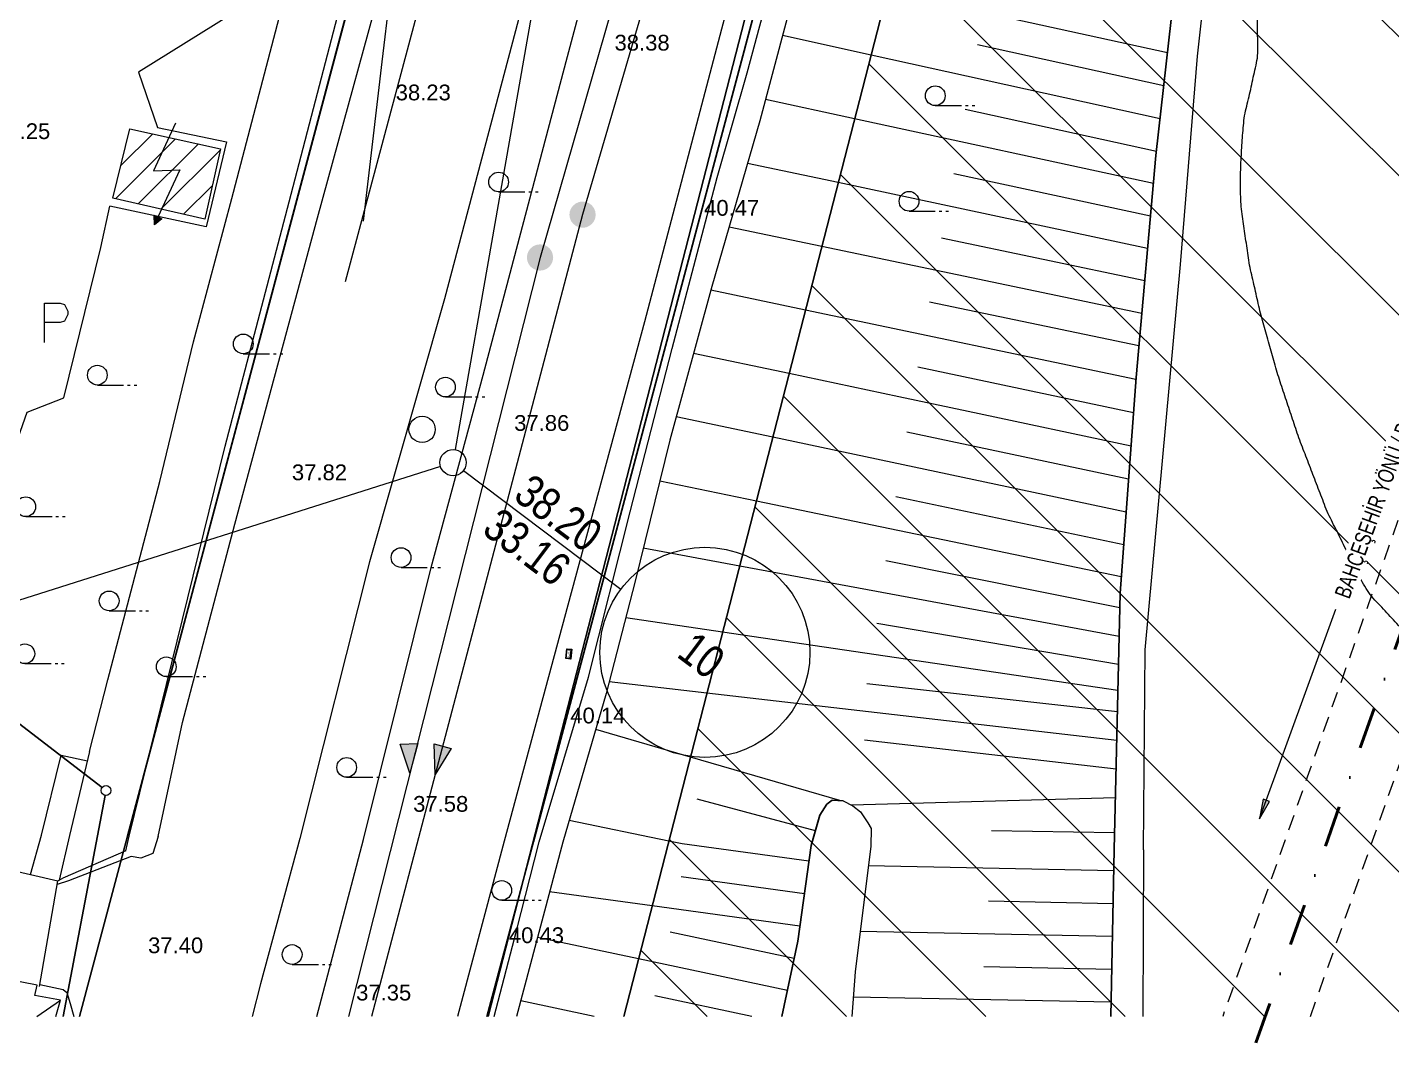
# Model space of a CAD drawing. Header units: centimetres. Extents: x -38353 to 28366, y -42745 to 17597.
# Drawn here: x -23428 to -13041, y -33919 to -26186 of the extents above; entities that cross this region are included whole.
import ezdxf

# ---------------------------------------------------------------- set-up
doc = ezdxf.new("R2010")
doc.units = ezdxf.units.CM
doc.header["$LTSCALE"] = 500
for name, pattern in [('Dash dot', [1.5875, 0.635, -0.47625, 0, -0.47625]), ('IMPORT-DGN Style 3', [17.857162, 12.755116, -5.102046]), ('Overhead', [0.396875, 0.238125, -0.15875])]:
    doc.linetypes.add(name, pattern=pattern)
for name, color, linetype, lineweight in [('2013_halihazir_BÖLGEPARKI_HİLAL_dwg-1', 9, 'Continuous', 9), ('A-DETL-GENF-2', 250, 'Continuous', 9), ('A-DETL-MBND-1', 5, 'Overhead', 9), ('A-DETL-WIDE', 214, 'Continuous', 25), ('A-GENM-1', 13, 'Overhead', 9), ('Ada_Siniri-1', 254, 'Continuous', 25), ('B_Acık_Otopark-1', 9, 'Continuous', 9), ('B_Kapi-1', 9, 'Continuous', 9), ('B_Sundurma-1', 9, 'Continuous', 9), ('B_Trafo-1', 9, 'Continuous', 9), ('BÖLGEPARKI SONN ALTLIK_dwg-1', 221, 'Continuous', 9), ('Egri_1m-1', 9, 'Continuous', 9), ('G-ANNO-TEXT-1', 250, 'Continuous', 9), ('G-ANNO-TEXT-2', 7, 'Continuous', 9), ('Gaz_Celik_8_inc-1', 221, 'IMPORT-DGN Style 3', 9), ('Gaz_Katotik_test_noktasi-1', 170, 'Continuous', 9), ('Gaz_Katotik_test_noktasi-2', 5, 'Continuous', 9), ('ISKABIS_ATIKSU_BACA', 10, 'Continuous', 9), ('ISKABIS_ATIKSU_S_AKISYONU-1', 250, 'Continuous', 9), ('ISKABIS_ATIKSU_SEBEKE', 10, 'Continuous', 9), ('ISKABIS_ICMESUYU_AKISYONU', 250, 'Continuous', 9), ('ISKABIS_ICMESUYU_BORUAB-1', 132, 'Continuous', 9), ('ISKABIS_Kanal-1', 4, 'Continuous', 9), ('ISKABIS_Kanal_Akarkotu-1', 4, 'Continuous', 9), ('ISKABIS_Kanal_Baca-1', 4, 'Continuous', 9), ('ISKABIS_Kanal_BacaNo-1', 4, 'Continuous', 9), ('ISKABIS_Kanal_Bilgi-1', 4, 'Continuous', 9), ('ISKABIS_Kanal_ZeminKotu-1', 4, 'Continuous', 9), ('ISKABIS_YSUYU_ANATOPLAYICI-1', 114, 'Continuous', 9), ('ISKABIS_YSUYU_BACA-1', 114, 'Continuous', 9), ('S-GRID-1', 1, 'Dash dot', 50), ('S_Otopark-1', 9, 'Continuous', 9), ('S_Serare-1', 9, 'Continuous', 9), ('S_Tek_Agac-1', 9, 'Continuous', 9), ('Sev_Sevalti-1', 9, 'Continuous', 9), ('Sev_Sevustu-1', 254, 'Continuous', 25), ('Sev_Tarama-1', 9, 'Continuous', 9), ('Sinir_Duvar_tek_tarafa_ait-1', 9, 'Continuous', 9), ('Sinir_Ist_Duvari-1', 9, 'Continuous', 9), ('Sinir_Mulkiyet-1', 9, 'Continuous', 9), ('Y_Kot_Noktasi-1', 5, 'Continuous', 9), ('Yol_Kaldirim_kenari_bordurtasi-1', 9, 'Continuous', 9), ('Yol_Sose-1', 9, 'Continuous', 9)]:
    doc.layers.add(name, color=color, linetype=linetype, lineweight=lineweight)
doc.styles.add('Arial_2', font='arial.ttf', dxfattribs={"height": 120})
doc.styles.add('Arial_4', font='arial.ttf', dxfattribs={"width": 1.276325, "height": 0.012598})
doc.styles.add('Arial_7', font='arial.ttf', dxfattribs={"width": 0.8, "height": 0.25})
doc.styles.add('Swis721 LtCn BT_1', font='swisscl.ttf', dxfattribs={"height": 122.496148})

# ---------------------------------------------------------------- blocks, each defined once
blk = doc.blocks.new('Generic Models 1 - Generic Models 2-1320589-VAZİYET PLANI')
at = {"layer": 'A-DETL-MBND-1'}
for p, q in [((-12002, -27136), (-14328, -33720)), ((-13660, -33720), (-11408, -27345))]:
    blk.add_line(p, q, dxfattribs=at)
blk = doc.blocks.new('2013_halihazir_BÖLGEPARKI_HİLAL_dwg_11424_3-2117006-VAZİYET PLANI')
at = {"layer": 'S_Tek_Agac-1'}
for p, q in [((0, -75), (200, -75)), ((230, -75), (250, -75)), ((280, -75), (300, -75))]:
    blk.add_line(p, q, dxfattribs=at)
blk.add_circle((0, 0), 75, dxfattribs=at)
blk = doc.blocks.new('2013_halihazir_BÖLGEPARKI_HİLAL_dwg_10824_11-2117008-VAZİYET PLANI')
at = {"layer": 'S_Serare-1'}
blk.add_hatch(color=256, dxfattribs=at).paths.add_polyline_path([(-106, -381), (-106, -308), (-47, -337)], flags=0)
for p, q in [((-106, -381), (-106, -308)), ((-106, -308), (-47, -337)), ((-47, -337), (-106, -381))]:
    blk.add_line(p, q, dxfattribs=at)
at = {"layer": 'S_Serare-1', "flags": 128}
blk.add_lwpolyline([(79, 388), (-100, 30), (100, 30), (-77, -325)], dxfattribs=at)
blk = doc.blocks.new('2013_halihazir_BÖLGEPARKI_HİLAL_dwg_11219_2-2117023-VAZİYET PLANI')
at = {"layer": 'S_Otopark-1', "flags": 128}
blk.add_lwpolyline([(0, 0), (0, 3), (1.17, 3), (1.52, 2.88), (1.76, 2.39), (1.76, 2.13), (1.52, 1.62), (1.17, 1.52), (0, 1.52)], dxfattribs=at)
blk = doc.blocks.new('2013_halihazir_BÖLGEPARKI_HİLAL_dwg-2116511-VAZİYET PLANI')
at = {"layer": 'Ada_Siniri-1'}
blk.add_line((-22296, -32477), (-20455, -25560), dxfattribs=at)
at = {"layer": 'Ada_Siniri-1', "flags": 128}
blk.add_lwpolyline([(-15334, -21470), (-15641, -21778), (-17021, -24311), (-19205, -32519)], dxfattribs=at)
at = {"layer": 'B_Acık_Otopark-1', "flags": 128}
for points in [[(-21150, -25314), (-21172, -25395), (-21391, -26147), (-22212, -26659)], [(-23687, -31980), (-23685, -31971), (-23323, -31729), (-23150, -31006), (-23402, -30668), (-23184, -30446), (-23529, -29998), (-23449, -29807), (-23215, -29690), (-23059, -29248), (-22781, -29138), (-22499, -27995), (-22431, -27678)]]:
    blk.add_lwpolyline(points, dxfattribs=at)
at = {"layer": 'B_Kapi-1'}
blk.add_line((-22965, -33622), (-22827, -32817), dxfattribs=at)
at = {"layer": 'B_Sundurma-1'}
blk.add_line((-22986, -33851), (-22806, -33727), dxfattribs=at)
at = {"layer": 'B_Sundurma-1', "flags": 128}
blk.add_lwpolyline([(-22842, -33851), (-22806, -33727), (-23001, -33691), (-22982, -33612), (-23203, -33568), (-23270, -33851)], dxfattribs=at)
at = {"layer": 'B_Trafo-1'}
for p, q in [((-22385, -27621), (-21930, -27166)), ((-22345, -27369), (-22103, -27127)), ((-22213, -27661), (-21756, -27204)), ((-22041, -27701), (-21588, -27249)), ((-21869, -27741), (-21649, -27521))]:
    blk.add_line(p, q, dxfattribs=at)
at = {"layer": 'B_Trafo-1', "flags": 128}
blk.add_lwpolyline([(-22277, -27089), (-21587, -27242), (-21706, -27779), (-22406, -27617)], close=True, dxfattribs=at)
at = {"layer": 'Egri_1m-1'}
for points in [[(-13692, -26382), (-13692, -26332), (-13693, -26282), (-13694, -26232)], [(-13692, -26532), (-13688, -26482), (-13691, -26432), (-13692, -26382)], [(-13721, -26679), (-13711, -26631), (-13697, -26582), (-13692, -26532)], [(-13753, -26826), (-13742, -26777), (-13732, -26728), (-13721, -26679)], [(-13788, -26972), (-13778, -26923), (-13764, -26875), (-13753, -26826)], [(-13805, -27121), (-13801, -27071), (-13797, -27021), (-13788, -26972)], [(-13815, -27271), (-13813, -27221), (-13809, -27171), (-13805, -27121)], [(-13822, -27420), (-13820, -27371), (-13818, -27321), (-13815, -27271)], [(-13792, -27869), (-13800, -27819), (-13807, -27770), (-13813, -27720)], [(-13770, -28017), (-13777, -27968), (-13785, -27918), (-13792, -27869)], [(-13746, -28165), (-13757, -28116), (-13762, -28067), (-13770, -28017)], [(-13641, -28603), (-13655, -28555), (-13667, -28506), (-13679, -28458)], [(-13515, -29035), (-13531, -28987), (-13544, -28939), (-13558, -28891)], [(-13372, -29462), (-13390, -29415), (-13404, -29367), (-13420, -29319)], [(-13155, -30021), (-13177, -29976), (-13192, -29928), (-13210, -29881)], [(-12886, -30557), (-12911, -30513), (-12934, -30469), (-12956, -30424)], [(-12799, -30679), (-12833, -30642), (-12862, -30601), (-12886, -30557)], [(-12696, -30789), (-12730, -30752), (-12765, -30716), (-12799, -30679)], [(-12595, -30899), (-12629, -30862), (-12663, -30826), (-12696, -30789)]]:
    blk.add_open_spline(points, degree=3, dxfattribs=at)
for points, knots in [([(-13813, -27720), (-13819, -27670), (-13821, -27620), (-13822, -27570), (-13823, -27520), (-13823, -27470), (-13822, -27420)], [0.64146201, 0.64146201, 0.64146201, 0.64146201, 0.64919047, 0.64919047, 0.64919047, 0.65691893, 0.65691893, 0.65691893, 0.65691893]), ([(-13679, -28458), (-13690, -28409), (-13701, -28360), (-13712, -28311), (-13723, -28263), (-13734, -28214), (-13746, -28165)], [0.60281972, 0.60281972, 0.60281972, 0.60281972, 0.61054818, 0.61054818, 0.61054818, 0.61827664, 0.61827664, 0.61827664, 0.61827664]), ([(-13558, -28891), (-13572, -28843), (-13586, -28795), (-13600, -28747), (-13614, -28699), (-13627, -28651), (-13641, -28603)], [0.57963435, 0.57963435, 0.57963435, 0.57963435, 0.58736281, 0.58736281, 0.58736281, 0.59509126, 0.59509126, 0.59509126, 0.59509126]), ([(-13420, -29319), (-13436, -29272), (-13452, -29224), (-13467, -29177), (-13483, -29130), (-13499, -29082), (-13515, -29035)], [0.55644897, 0.55644897, 0.55644897, 0.55644897, 0.56417743, 0.56417743, 0.56417743, 0.57190589, 0.57190589, 0.57190589, 0.57190589]), ([(-13210, -29881), (-13228, -29835), (-13246, -29788), (-13264, -29741), (-13282, -29695), (-13300, -29648), (-13318, -29601), (-13336, -29555), (-13354, -29508), (-13372, -29462)], [0.52553514, 0.52553514, 0.52553514, 0.52553514, 0.5332636, 0.5332636, 0.5332636, 0.54099206, 0.54099206, 0.54099206, 0.54872052, 0.54872052, 0.54872052, 0.54872052]), ([(-12956, -30424), (-12978, -30380), (-13000, -30335), (-13022, -30290), (-13044, -30245), (-13066, -30200), (-13088, -30155), (-13111, -30110), (-13133, -30066), (-13155, -30021)], [0.49462131, 0.49462131, 0.49462131, 0.49462131, 0.50234977, 0.50234977, 0.50234977, 0.51007823, 0.51007823, 0.51007823, 0.51780668, 0.51780668, 0.51780668, 0.51780668])]:
    blk.add_open_spline(points, degree=3, knots=knots, dxfattribs=at)
at = {"layer": 'Sev_Sevalti-1', "flags": 128}
for points in [[(-15923, -21297), (-16088, -21986), (-16424, -23186), (-16603, -24004), (-16849, -24765), (-17180, -25892), (-17481, -27028), (-17848, -28292), (-18166, -29461), (-18431, -30535), (-18651, -31391), (-18982, -32522), (-19333, -33851)], [(-16847, -32207), (-16775, -32245), (-16715, -32292), (-16660, -32376), (-16635, -32419), (-16637, -32554), (-16756, -33509), (-16781, -33851)]]:
    blk.add_lwpolyline(points, dxfattribs=at)
at = {"layer": 'Sev_Sevustu-1', "flags": 128}
for points in [[(-11914, -15295), (-12083, -15856), (-12486, -17178), (-12947, -18765), (-13551, -20644), (-13815, -21469), (-14001, -23035), (-14193, -24859), (-14466, -27292), (-14618, -28983), (-14739, -30626), (-14784, -32579), (-14810, -33851)], [(-16847, -32207), (-16931, -32202), (-16971, -32234), (-17024, -32318), (-17091, -32548), (-17192, -33277), (-17314, -33851)]]:
    blk.add_lwpolyline(points, dxfattribs=at)
at = {"layer": 'Sev_Tarama-1'}
for p, q in [((-14379, -26512), (-16510, -26044)), ((-16635, -26528), (-17309, -26380)), ((-14407, -26762), (-15826, -26450)), ((-14435, -27013), (-16635, -26528)), ((-16760, -27014), (-17438, -26867)), ((-14463, -27262), (-15918, -26942)), ((-14486, -27507), (-16760, -27014)), ((-16885, -27500), (-17575, -27353)), ((-14530, -28001), (-16885, -27500)), ((-14508, -27754), (-16006, -27432)), ((-17009, -27986), (-17716, -27838)), ((-14552, -28248), (-16099, -27922)), ((-14574, -28496), (-17009, -27986)), ((-17134, -28470), (-17856, -28319)), ((-14596, -28742), (-16191, -28411)), ((-14619, -28998), (-17134, -28470)), ((-17258, -28954), (-17986, -28800)), ((-14637, -29252), (-16279, -28906)), ((-17383, -29439), (-18118, -29283)), ((-14693, -30009), (-17383, -29439)), ((-14675, -29758), (-16363, -29400)), ((-17508, -29925), (-18243, -29773)), ((-14712, -30258), (-16447, -29892)), ((-14730, -30502), (-17508, -29925)), ((-17635, -30420), (-18369, -30284)), ((-14746, -30955), (-17635, -30420)), ((-14741, -30738), (-16523, -30381)), ((-17765, -30924), (-18503, -30815)), ((-14756, -31368), (-17765, -30924)), ((-14751, -31169), (-16592, -30857)), ((-17884, -31388), (-18628, -31302)), ((-14760, -31530), (-16668, -31317)), ((-14765, -31749), (-17884, -31388)), ((-18009, -31874), (-18731, -31664)), ((-14770, -31967), (-16685, -31746)), ((-16872, -32206), (-18009, -31874)), ((-17058, -32435), (-17958, -32196)), ((-14775, -32186), (-16784, -32240)), ((-18174, -32514), (-18934, -32358)), ((-14781, -32452), (-15717, -32436)), ((-18072, -32534), (-18174, -32514)), ((-17108, -32667), (-18072, -32534)), ((-14787, -32742), (-16656, -32704)), ((-17142, -32915), (-18080, -32786)), ((-18301, -33008), (-19082, -32900)), ((-17176, -33162), (-18301, -33008)), ((-14792, -32992), (-15740, -32972)), ((-17220, -33408), (-18165, -33207)), ((-14797, -33242), (-16718, -33203)), ((-18405, -33412), (-19174, -33248)), ((-17272, -33653), (-18405, -33412)), ((-14802, -33492), (-15776, -33472)), ((-18743, -33851), (-19302, -33732)), ((-17542, -33851), (-18281, -33693)), ((-14808, -33742), (-16770, -33702))]:
    blk.add_line(p, q, dxfattribs=at)
at = {"layer": 'Sev_Tarama-1', "flags": 128}
blk.add_lwpolyline([(-14656, -29506), (-15897, -29243), (-16424, -29131), (-17258, -28954)], dxfattribs=at)
at = {"layer": 'Sinir_Duvar_tek_tarafa_ait-1'}
blk.add_line((-22307, -32589), (-22787, -32797), dxfattribs=at)
at = {"layer": 'Sinir_Duvar_tek_tarafa_ait-1', "flags": 128}
blk.add_lwpolyline([(-14560, -32582), (-14549, -31058), (-14417, -29619), (-14280, -28123), (-14149, -26536), (-13993, -25123), (-13796, -23448), (-13629, -21931), (-13579, -21383), (-13201, -20198), (-12691, -18586), (-12153, -16809), (-11738, -15487), (-11694, -15358)], dxfattribs=at)
at = {"layer": 'Sinir_Ist_Duvari-1'}
blk.add_line((-14560, -32582), (-14566, -33851), dxfattribs=at)
at = {"layer": 'Sinir_Ist_Duvari-1', "flags": 128}
for points in [[(-19505, -33851), (-19334, -33197), (-19161, -32520), (-18787, -31266), (-18469, -30006), (-18149, -28762), (-17807, -27461), (-17578, -26664), (-17289, -25587), (-17075, -24822), (-16932, -24297), (-16765, -23659), (-16515, -22699), (-16029, -20829), (-15608, -19292), (-15244, -17948), (-14913, -16701), (-14568, -15432), (-14189, -14001), (-13846, -12663), (-13349, -10606), (-13060, -9384), (-12710, -7938)], [(-22584, -31831), (-22444, -31286), (-22050, -29776), (-21792, -28711), (-21501, -27621), (-21140, -26244), (-20915, -25398)], [(-22307, -32589), (-22283, -32477), (-21552, -29507), (-21065, -27645), (-20557, -25697), (-20515, -25539)]]:
    blk.add_lwpolyline(points, dxfattribs=at)
at = {"layer": 'Sinir_Mulkiyet-1'}
for p, q in [((-22296, -32477), (-20455, -25560)), ((-20455, -25560), (-22296, -32477)), ((-22524, -32474), (-22786, -33851)), ((-22786, -33851), (-22524, -32474)), ((-19205, -32519), (-19559, -33851)), ((-19559, -33851), (-19205, -32519))]:
    blk.add_line(p, q, dxfattribs=at)
at = {"layer": 'Sinir_Mulkiyet-1', "flags": 128}
for points in [[(-17031, -24348), (-19205, -32519)], [(-23864, -31050), (-22488, -32107)], [(-22466, -32166), (-22524, -32474)], [(-22662, -33851), (-22296, -32477)]]:
    blk.add_lwpolyline(points, close=True, dxfattribs=at)
at = {"layer": 'Sinir_Mulkiyet-1'}
blk.add_circle((-22459, -32129), 37.5, dxfattribs=at)
blk.add_circle((-22459, -32129), 37.5, dxfattribs=at)
at = {"layer": 'Yol_Kaldirim_kenari_bordurtasi-1', "flags": 128}
for points in [[(-22212, -26659), (-22066, -27079), (-21542, -27189), (-21696, -27836), (-22431, -27678)], [(-23035, -32768), (-22949, -32468), (-22801, -31859), (-22601, -31903)], [(-22584, -31831), (-22737, -32471), (-22816, -32811)], [(-23593, -32459), (-23503, -32605), (-23243, -32720), (-22827, -32817), (-22787, -32797)]]:
    blk.add_lwpolyline(points, dxfattribs=at)
at = {"layer": 'Yol_Sose-1', "flags": 128}
for points in [[(-13061, -7349), (-13236, -8171), (-13745, -10453), (-14259, -12605), (-14727, -14390), (-15334, -16650), (-15890, -18704), (-16427, -20681), (-16386, -21219), (-16751, -22420), (-17203, -24168), (-17786, -26379), (-18360, -28559), (-18943, -30718), (-19427, -32516), (-19753, -33737), (-19782, -33851)], [(-20855, -33851), (-20589, -32851), (-20500, -32501), (-19983, -30431), (-19588, -28965), (-18955, -26578), (-18243, -23899), (-17714, -21894), (-17711, -21828), (-17726, -21768), (-17765, -21691), (-17807, -21649), (-17883, -21610), (-17937, -21603), (-17981, -21621), (-18026, -21641), (-18075, -21700), (-18172, -21965), (-18767, -24224), (-19217, -25871), (-19883, -28385), (-20452, -30387), (-20984, -32495)], [(-22062, -32480), (-21877, -31612), (-21479, -30100), (-20849, -27769), (-20264, -25628)], [(-22062, -32480), (-22103, -32608), (-22195, -32645), (-22267, -32631), (-22745, -32816), (-22832, -32846)], [(-20984, -32495), (-21284, -33601), (-21347, -33851)], [(-22962, -33607), (-22786, -33644), (-22757, -33668), (-22731, -33751), (-22704, -33851)]]:
    blk.add_lwpolyline(points, dxfattribs=at)
for p in [(-16146, -26838), (-19470, -27495), (-16346, -27642), (-21414, -28728), (-22525, -28966), (-19875, -29057), (-23070, -29968), (-20213, -30355), (-22435, -30685), (-23077, -31088), (-22000, -31187), (-20627, -31953), (-19446, -32890), (-21042, -33378)]:
    blk.add_blockref('2013_halihazir_BÖLGEPARKI_HİLAL_dwg_11424_3-2117006-VAZİYET PLANI', p)
at = {"rotation": 1.789910597033247}
blk.add_blockref('2013_halihazir_BÖLGEPARKI_HİLAL_dwg_10824_11-2117008-VAZİYET PLANI', (-21997, -27436), dxfattribs=at)
at = {"xscale": 100, "yscale": 100, "zscale": 100}
blk.add_blockref('2013_halihazir_BÖLGEPARKI_HİLAL_dwg_11219_2-2117023-VAZİYET PLANI', (-22926, -28717), dxfattribs=at)
at = {"layer": 'Y_Kot_Noktasi-1', "char_height": 120, "width": 500.72, "attachment_point": 2, "line_spacing_factor": 0.938532, "style": 'Arial_2'}
for s, insert in [('38.38', (-18378, -26374)), ('38.23', (-20044, -26753)), ('35.25', (-23093, -27048)), ('40.47', (-17696, -27632)), ('37.86', (-19142, -29270)), ('37.82', (-20834, -29646)), ('40.14', (-18715, -31498)), ('37.58', (-19911, -32171)), ('40.43', (-19182, -33171)), ('37.40', (-21929, -33248)), ('37.35', (-20345, -33608))]:
    blk.add_mtext(s, dxfattribs=dict(at, insert=insert))
blk = doc.blocks.new('BÖLGEPARKI SONN ALTLIK_dwg-3078738-VAZİYET PLANI')
at = {"layer": 'ISKABIS_ATIKSU_BACA'}
blk.add_hatch(color=256, dxfattribs=at).paths.add_polyline_path([(-36.712, 287.637), (-36.706, 287.663), (-36.708, 287.689), (-36.716, 287.714), (-36.73, 287.736), (-36.749, 287.753), (-36.773, 287.765), (-36.798, 287.77), (-36.824, 287.769), (-36.849, 287.761), (-36.871, 287.747), (-36.888, 287.727), (-36.9, 287.704), (-36.906, 287.679), (-36.904, 287.652), (-36.896, 287.628), (-36.882, 287.606), (-36.863, 287.588), (-36.839, 287.576), (-36.814, 287.571), (-36.788, 287.572), (-36.763, 287.581), (-36.741, 287.595), (-36.724, 287.614)], flags=0)
at = {"layer": 'ISKABIS_ATIKSU_S_AKISYONU-1'}
blk.add_hatch(color=256, dxfattribs=at).paths.add_polyline_path([(-33.16, 285.193), (-33.383, 285.263), (-33.307, 285.374)], flags=0)
at = {"layer": 'ISKABIS_ICMESUYU_AKISYONU'}
blk.add_hatch(color=256, dxfattribs=at).paths.add_polyline_path([(-33.234, 285.014), (-33.468, 285.017), (-33.427, 285.146)], flags=0)
at = {"layer": 'ISKABIS_YSUYU_BACA-1'}
blk.add_hatch(color=256, dxfattribs=at).paths.add_polyline_path([(-36.512, 287.223), (-36.507, 287.249), (-36.508, 287.275), (-36.516, 287.3), (-36.531, 287.322), (-36.55, 287.339), (-36.573, 287.351), (-36.599, 287.356), (-36.625, 287.355), (-36.65, 287.347), (-36.672, 287.333), (-36.689, 287.313), (-36.701, 287.29), (-36.706, 287.264), (-36.705, 287.238), (-36.697, 287.214), (-36.683, 287.192), (-36.663, 287.174), (-36.64, 287.162), (-36.614, 287.157), (-36.588, 287.158), (-36.563, 287.166), (-36.542, 287.181), (-36.524, 287.2)], flags=0)
at = {"layer": 'Gaz_Celik_8_inc-1', "flags": 128}
blk.add_lwpolyline([(-37.316, 286.082), (-38.412, 286.62), (-39.267, 287.04)], dxfattribs=at)
at = {"layer": 'Gaz_Katotik_test_noktasi-1', "flags": 128}
for points in [[(-33.65, 286.456), (-33.711, 286.485), (-33.713, 286.49), (-33.645, 286.458), (-33.65, 286.456), (-33.663, 286.428), (-33.661, 286.423), (-33.663, 286.428), (-33.725, 286.457), (-33.729, 286.455), (-33.661, 286.423)], [(-33.663, 286.428), (-33.65, 286.456), (-33.645, 286.458), (-33.661, 286.423), (-33.663, 286.428), (-33.725, 286.457), (-33.729, 286.455), (-33.713, 286.49), (-33.645, 286.458), (-33.661, 286.423), (-33.729, 286.455), (-33.713, 286.49), (-33.711, 286.485), (-33.725, 286.457), (-33.729, 286.455), (-33.713, 286.49), (-33.711, 286.485), (-33.65, 286.456), (-33.645, 286.458)]]:
    blk.add_lwpolyline(points, dxfattribs=at)
blk.add_lwpolyline([(-33.725, 286.457), (-33.729, 286.455), (-33.713, 286.49), (-33.711, 286.485), (-33.65, 286.456), (-33.663, 286.428), (-33.725, 286.457), (-33.711, 286.485)], close=True, dxfattribs=at)
at = {"layer": 'ISKABIS_ATIKSU_S_AKISYONU-1'}
for p, q in [((-33.383, 285.263), (-33.307, 285.374)), ((-33.307, 285.374), (-33.16, 285.193)), ((-33.16, 285.193), (-33.383, 285.263))]:
    blk.add_line(p, q, dxfattribs=at)
at = {"layer": 'ISKABIS_ATIKSU_SEBEKE', "flags": 128}
blk.add_lwpolyline([(-50.752, 297.434), (-46.785, 294.524), (-41.792, 291.262), (-36.806, 287.671), (-31.583, 284.121)], dxfattribs=at)
at = {"layer": 'ISKABIS_ICMESUYU_AKISYONU'}
for p, q in [((-33.468, 285.017), (-33.427, 285.146)), ((-33.427, 285.146), (-33.234, 285.014)), ((-33.234, 285.014), (-33.468, 285.017))]:
    blk.add_line(p, q, dxfattribs=at)
at = {"layer": 'ISKABIS_ICMESUYU_BORUAB-1'}
blk.add_line((-36.927, 285.798), (-39.078, 287.273), dxfattribs=at)
at = {"layer": 'ISKABIS_Kanal-1'}
for p, q in [((-42.154, 289.945), (-35.442, 286.16)), ((-35.357, 286.012), (-35.643, 277.241))]:
    blk.add_line(p, q, dxfattribs=at)
at = {"layer": 'ISKABIS_Kanal_Baca-1'}
for centre in [(-35.354, 286.112), (-35.354, 286.112), (-35.354, 286.112), (-35.671, 285.974), (-35.671, 285.974)]:
    blk.add_circle(centre, 0.1, dxfattribs=at)
at = {"layer": 'ISKABIS_Kanal_Bilgi-1'}
blk.add_line((-35.27, 286.167), (-34.02, 286.996), dxfattribs=at)
blk.add_circle((-33.353, 287.438), 0.8, dxfattribs=at)
at = {"layer": 'ISKABIS_YSUYU_ANATOPLAYICI-1', "flags": 128}
blk.add_lwpolyline([(-50.847, 297.19), (-46.867, 294.308), (-41.554, 290.787), (-36.607, 287.257), (-31.642, 283.955)], dxfattribs=at)
at = {"layer": 'Gaz_Katotik_test_noktasi-2', "insert": (-33.684, 286.463), "char_height": 0.0126, "width": 0.07301, "attachment_point": 2, "rotation": 334.5837, "line_spacing_factor": 0.938532, "style": 'Arial_4'}
blk.add_mtext('x;KTN', dxfattribs=at)
at = {"layer": 'ISKABIS_Kanal_Akarkotu-1', "insert": (-34.63, 286.535), "char_height": 0.25, "width": 0.82356, "attachment_point": 2, "rotation": 33.5394, "line_spacing_factor": 0.938532, "style": 'Arial_7'}
blk.add_mtext('33.16', dxfattribs=at)
at = {"layer": 'ISKABIS_Kanal_BacaNo-1', "insert": (-33.41, 287.512), "char_height": 0.25, "width": 0.36603, "attachment_point": 2, "rotation": 33.5394, "line_spacing_factor": 0.938532, "style": 'Arial_7'}
blk.add_mtext('10', dxfattribs=at)
at = {"layer": 'ISKABIS_Kanal_ZeminKotu-1', "insert": (-34.794, 286.846), "char_height": 0.25, "width": 0.82356, "attachment_point": 2, "rotation": 33.5394, "line_spacing_factor": 0.938532, "style": 'Arial_7'}
blk.add_mtext('38.20', dxfattribs=at)

msp = doc.modelspace()

# ---------------------------------------------------------------- hatches: boundary and pattern name
at = {"layer": 'A-DETL-GENF-2'}
h = msp.add_hatch(dxfattribs=at)
h.set_pattern_fill('FP_9', color=256, style=0, pattern_type=2)
h.set_pattern_definition([(135, (0, 0), (-530.33, -530.33), [])])
h.paths.add_polyline_path([(-16809.2, -33720.1), (6957.1, -33720.1), (9800.7, -23462.5), (9813.1, -23415.5), (9824.3, -23368.2), (9834.3, -23320.6), (9843, -23272.7), (9850.6, -23224.7), (9857.1, -23174.2), (9861.9, -23128), (9865.7, -23079.6), (9868.3, -23031), (9869.6, -22982.4), (9869.7, -22933.7), (9868.5, -22885.1), (9866.1, -22836.5), (9862.4, -22788), (9857.5, -22739.6), (9851.4, -22691.4), (9844.1, -22643.3), (9835.5, -22595.4), (9825.6, -22547.8), (9814.6, -22500.4), (9802.4, -22453.3), (9788.9, -22406.6), (9774.3, -22360.2), (9758.5, -22314.2), (9741.5, -22268.6), (9719.9, -22215.4), (9704, -22178.8), (9683.6, -22134.7), (9662, -22091.1), (9639.4, -22048), (9615.6, -22005.6), (9590.8, -21963.8), (9564.9, -21922.6), (9537.9, -21882.1), (9509.9, -21842.3), (9480.9, -21803.3), (9451, -21765), (9420, -21727.4), (9388.1, -21690.7), (9355.3, -21654.8), (9321.6, -21619.8), (9286.9, -21585.6), (9251.4, -21552.3), (9215.1, -21520), (9178, -21488.6), (9140, -21458.1), (9101.3, -21428.7), (9061.9, -21400.2), (9021.7, -21372.8), (8980.9, -21346.3), (8939.4, -21321), (8897.2, -21296.7), (8854.5, -21273.5), (8811.2, -21251.4), (8767.3, -21230.4), (8722.9, -21210.6), (8678, -21191.9), (8632.6, -21174.3), (8586.8, -21157.9), (8540.6, -21142.7), (8494, -21128.7), (1125.5, -19013.6), (-6284.2, -18174.3), (-9734, -27936.9), (-12091.2, -27103.9), (-8278.3, -16314.2), (-12804.4, -15015), (-12841.4, -15005), (-12878.8, -14996.2), (-12916.4, -14988.6), (-12954.2, -14982.2), (-12992.2, -14977), (-13030.4, -14973), (-13068.6, -14970.3), (-13107, -14968.7), (-13145.3, -14968.5), (-13183.7, -14969.4), (-13222, -14971.5), (-13260.2, -14974.9), (-13316.2, -14982.3), (-13336.2, -14985.3), (-13373.9, -14992.3), (-13411.4, -15000.6), (-13448.6, -15010), (-13499.2, -15025), (-13522, -15032.4), (-13558.1, -15045.3), (-13593.8, -15059.4), (-13629, -15074.6), (-13663.7, -15090.9), (-13697.9, -15108.4), (-13731.5, -15126.9), (-13764.5, -15146.5), (-13796.8, -15167.1), (-13828.5, -15188.8), (-13859.5, -15211.4), (-13889.7, -15235.1), (-13919.2, -15259.7), (-13947.8, -15285.2), (-13975.6, -15311.6), (-14007.9, -15344.6), (-14028.7, -15367), (-14053.8, -15396), (-14078, -15425.8), (-14101.3, -15456.3), (-14123.6, -15487.5), (-14144.8, -15519.4), (-14165.1, -15552), (-14184.2, -15585.3), (-14202.4, -15619.1), (-14219.4, -15653.5), (-14235.3, -15688.4), (-14250.1, -15723.8), (-14263.7, -15759.7), (-14276.2, -15795.9), (-14287.5, -15832.6), (-14297.7, -15869.6), (-18887.1, -33720.1), (-17637.4, -33720.1)], flags=0)
h.paths.add_polyline_path([(10359.5, -16982.5), (10403, -16980.4), (10446.4, -16977), (10489.8, -16972.4), (10532.9, -16966.6), (10575.9, -16959.4), (10618.7, -16951.1), (10661.2, -16941.5), (10693.8, -16933.1), (10693.8, 7185.4), (-9926.1, 7185.4), (-12457.6, -8798), (-12464.4, -8844.6), (-12469.9, -8891.4), (-12475.2, -8953.1), (-12477.3, -8985.4), (-12479.1, -9033), (-12479.7, -9079.6), (-12479, -9126.8), (-12477.1, -9173.9), (-12474, -9220.9), (-12469, -9272.7), (-12464, -9314.6), (-12457.1, -9361.3), (-12449, -9407.7), (-12439.8, -9453.9), (-12429.3, -9499.9), (-12417.5, -9545.5), (-12404.2, -9592.3), (-12390.5, -9635.8), (-12370.9, -9692), (-12358.8, -9724.6), (-12341.2, -9768.3), (-12322.5, -9811.6), (-12302.6, -9854.3), (-12281.6, -9896.5), (-12259.5, -9938.1), (-12236.3, -9979.2), (-12212, -10019.6), (-12178.4, -10071.6), (-12160.3, -10098.4), (-12133, -10136.8), (-12104.6, -10174.4), (-12075.2, -10211.3), (-12044.9, -10247.4), (-12013.6, -10282.7), (-11981.5, -10317.1), (-11948.4, -10350.7), (-11914.4, -10383.4), (-11879.6, -10415.2), (-11844, -10446.1), (-11807.6, -10476), (-11770.4, -10504.9), (-11732.5, -10532.9), (-11693.8, -10559.8), (-11654.4, -10585.8), (-11614.4, -10610.7), (-11573.7, -10634.5), (-11532.4, -10657.2), (-11490.5, -10678.8), (-11448.1, -10699.4), (-11405.2, -10718.8), (-11361.7, -10737.1), (-11317.8, -10754.2), (-11273.4, -10770.1), (-11228.7, -10784.9), (-11183.6, -10798.5), (-6776.3, -12063.6), (-5709, -9043.4), (-3351.9, -9876.4), (-4369, -12754.7), (4644, -15341.8)], flags=0)
h.paths.add_polyline_path([(2616.9, -4414.8), (-6246, -1282.8), (-5079.8, 2017.2), (3783.1, -1114.8), (2889.6, -3643.1)], flags=0)
at = {"layer": 'G-ANNO-TEXT-1'}
msp.add_hatch(color=256, dxfattribs=at).paths.add_polyline_path([(-14047.6, -32213.7), (-13971.3, -32081.9), (-14021, -32063.8)], flags=0)

# ---------------------------------------------------------------- linework, layer by layer
at = {"layer": 'A-DETL-WIDE'}
for p, q in [((-15266.2, -15620.6), (-19919.6, -33720.1)), ((-14297.7, -15869.6), (-18887.1, -33720.1))]:
    msp.add_line(p, q, dxfattribs=at)
at = {"layer": 'G-ANNO-TEXT-1'}
for p, q in [((-14047.6, -32213.7), (-13465.8, -30617.7)), ((-14021, -32063.8), (-14047.6, -32213.7)), ((-14047.6, -32213.7), (-13971.3, -32081.9)), ((-13971.3, -32081.9), (-14021, -32063.8))]:
    msp.add_line(p, q, dxfattribs=at)
at = {"layer": 'S-GRID-1'}
msp.add_line((-14075.3, -33919.2), (-4004.9, -5421.5), dxfattribs=at)

# ---------------------------------------------------------------- block references
at = {"layer": '2013_halihazir_BÖLGEPARKI_HİLAL_dwg-1'}
msp.add_blockref('2013_halihazir_BÖLGEPARKI_HİLAL_dwg-2116511-VAZİYET PLANI', (-369.7, 130.6), dxfattribs=at)
at = {"layer": 'A-GENM-1'}
msp.add_blockref('Generic Models 1 - Generic Models 2-1320589-VAZİYET PLANI', (0, 0), dxfattribs=at)
at = {"layer": 'BÖLGEPARKI SONN ALTLIK_dwg-1', "xscale": 999.9999999976723, "yscale": 999.9999999976723, "zscale": 999.9999999976723, "rotation": 289.4622785660024}
msp.add_blockref('BÖLGEPARKI SONN ALTLIK_dwg-3078738-VAZİYET PLANI', (-278171, -158164), dxfattribs=at)

# ---------------------------------------------------------------- next in the draw order: texts
at = {"layer": 'G-ANNO-TEXT-2', "insert": (-13479.2, -30504.7), "char_height": 122.496, "width": 3349.5, "attachment_point": 1, "rotation": 69.97386, "line_spacing_factor": 0.971848, "style": 'Swis721 LtCn BT_1', "bg_fill": 3, "box_fill_scale": 1.25, "bg_fill_color": 0, "bg_fill_transparency": 0}
msp.add_mtext('BAHÇEŞEHİR YÖNÜ / BAHCESEHIR DIRECTION', dxfattribs=at)

doc.saveas('drawing.dxf')
